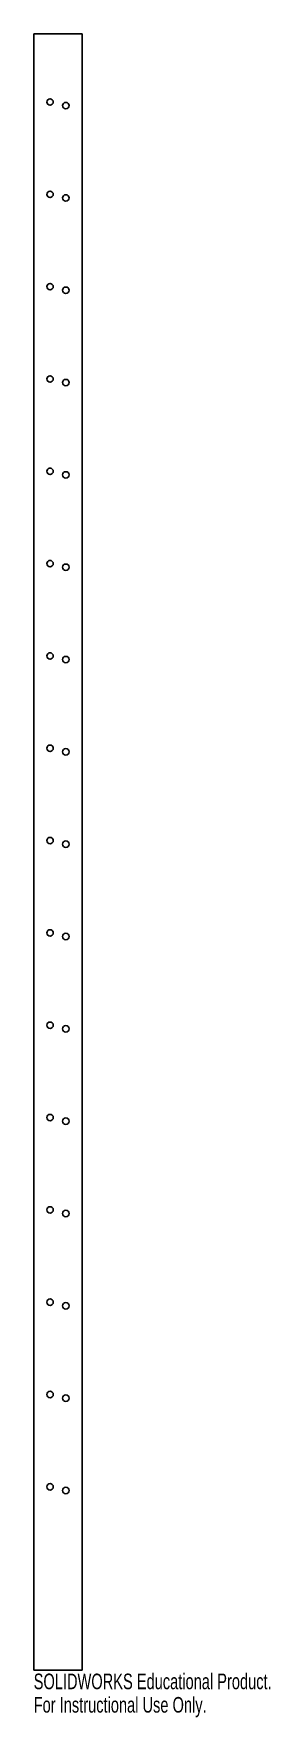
# Model space of a CAD drawing. Header units: millimetres. Extents: x 0 to 73, y -15 to 507.
import ezdxf

# ---------------------------------------------------------------- set-up
doc = ezdxf.new("R2010")
doc.units = ezdxf.units.MM
doc.styles.add('SLDTEXTSTYLE0', font='TXT', dxfattribs={"width": 0.7})

msp = doc.modelspace()

# ---------------------------------------------------------------- linework, layer by layer
at = {"color": 7, "linetype": 'Continuous', "lineweight": 25}
for p, q in [((0, 507), (15, 507)), ((0, 0), (0, 507)), ((15, 0), (15, 507)), ((0, 0), (15, 0))]:
    msp.add_line(p, q, dxfattribs=at)
for centre in [(5.06, 485.83), (9.94, 484.71), (5.06, 457.23), (9.94, 456.11), (5.06, 428.63), (9.94, 427.51), (5.06, 400.03), (9.94, 398.91), (5.06, 371.43), (9.94, 370.31), (5.06, 342.83), (9.94, 341.71), (5.06, 314.23), (9.94, 313.11), (5.06, 285.63), (9.94, 284.51), (5.06, 257.03), (9.94, 255.91), (5.06, 228.43), (9.94, 227.31), (5.06, 199.83), (9.94, 198.71), (5.06, 171.23), (9.94, 170.11), (5.06, 142.63), (9.94, 141.51), (5.06, 114.03), (9.94, 112.91), (5.06, 85.43), (9.94, 84.31), (5.06, 56.83), (9.94, 55.71)]:
    msp.add_circle(centre, 1, dxfattribs=at)

# ---------------------------------------------------------------- texts
at = {"color": 7, "linetype": 'Continuous', "char_height": 4.8336, "attachment_point": 1, "style": 'SLDTEXTSTYLE0'}
for s, insert in [('SOLIDWORKS Educational Product.', (0, -1.02)), ('For Instructional Use Only.', (0, -8.27))]:
    msp.add_mtext(s, dxfattribs=dict(at, insert=insert))

doc.saveas('drawing.dxf')
